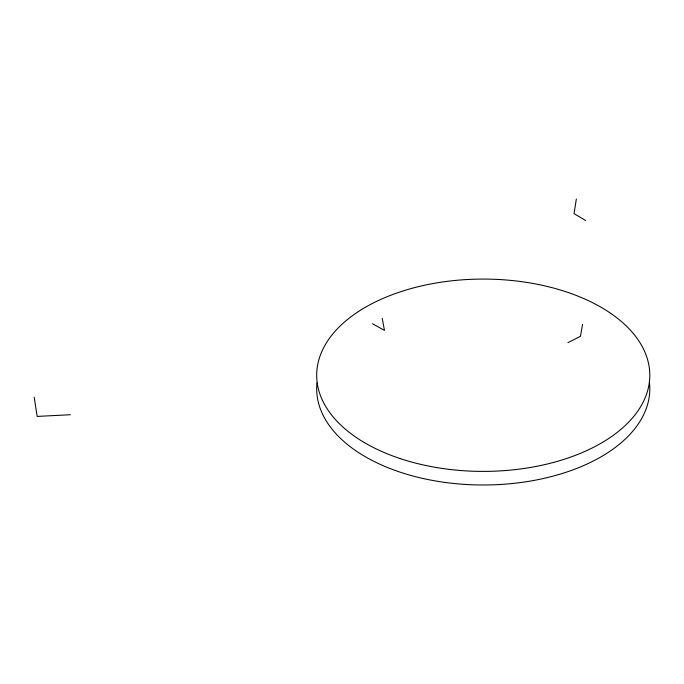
<?xml version="1.0" encoding="UTF-8"?>
<svg xmlns="http://www.w3.org/2000/svg" width="684" height="684" viewBox="0 0 684 684"><rect width="100%" height="100%" fill="white"/><g stroke="black" fill="none" stroke-linecap="round" stroke-linejoin="round"><path stroke-width="1.03" d="M576.347 199.01L574.038 213.647L585.684 220.53M582.563 324.344L580.434 336.297L567.951 342.667M70.341 414.726L37.15 416.419L34.2 397.259M372.489 323.737L384.476 330.423L382.236 318.411M649.492 382.946A166.554 96.162 0 0 1 483.246 484.99A166.554 96.162 0 0 1 317 382.946M399.96 458.511A166.554 96.162 0 0 0 649.8 375.234A166.554 96.162 0 0 0 399.96 291.957A166.554 96.162 0 0 0 399.96 458.511"/></g></svg>
